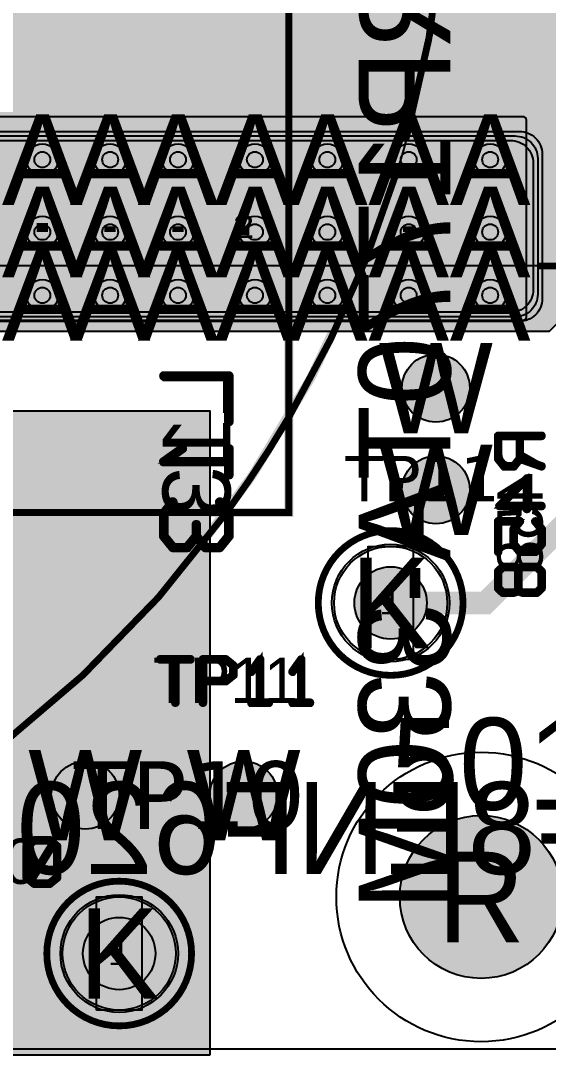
# Model space of a CAD drawing. Extents: x -23 to 289, y -67 to 135.
# Drawn here: x 65.82 to 77.48, y 0.5 to 23.37 of the extents above; entities that cross this region are included whole.
import ezdxf
from ezdxf.enums import TextEntityAlignment as Align

# ---------------------------------------------------------------- set-up
doc = ezdxf.new("R2010")
doc.units = 0
doc.header["$MEASUREMENT"] = 0
for name, color, linetype in [('ASSEMBLY_OUTLINES_BTM', 191, 'CONTINUOUS'), ('ASSEMBLY_OUTLINES_TOP', 102, 'CONTINUOUS'), ('ASSEMBLY_PART_NUMBERS_BTM', 191, 'CONTINUOUS'), ('ASSEMBLY_PART_NUMBERS_TOP', 102, 'CONTINUOUS'), ('ASSEMBLY_REF_DES_TOP', 102, 'CONTINUOUS'), ('DRILL_DRAWING', 21, 'CONTINUOUS'), ('GENERATED_SILKSCREEN_BTM', 255, 'CONTINUOUS'), ('GENERATED_SILKSCREEN_TOP', 140, 'CONTINUOUS'), ('MOUNTING_HOLE_PADS_LAYER14', 150, 'CONTINUOUS'), ('MOUNTING_HOLE_PADS_LAYER15', 230, 'CONTINUOUS'), ('MOUNTING_HOLES_LAYER_BOT17', 42, 'CONTINUOUS'), ('MOUNTING_HOLES_LAYER_TOP', 42, 'CONTINUOUS'), ('PART_HOLES_LAYER_BOTTOM', 30, 'CONTINUOUS'), ('PART_HOLES_LAYER_TOP', 30, 'CONTINUOUS'), ('PART_PADS_LAYER_BOTTOM', 230, 'CONTINUOUS'), ('PART_PADS_LAYER_TOP', 150, 'CONTINUOUS'), ('PART_PADS_SMD_BTM', 230, 'CONTINUOUS'), ('PIN_NUMBERS_BTM', 8, 'CONTINUOUS'), ('PIN_NUMBERS_TOP', 8, 'CONTINUOUS'), ('PLACEMENT_OUTLINES_BTM', 222, 'CONTINUOUS'), ('PLACEMENT_OUTLINES_TOP', 130, 'CONTINUOUS'), ('PLANE_DATA_LAYER_BOTTOM', 230, 'CONTINUOUS'), ('PLANE_DATA_LAYER_TOP', 150, 'CONTINUOUS'), ('PLANE_SHAPES_LAYER_BOTTOM', 230, 'CONTINUOUS'), ('PLANE_SHAPES_LAYER_TOP', 150, 'CONTINUOUS'), ('ROUTE_BORDER', 151, 'CONTINUOUS'), ('SILKSCREEN_OUTLINES_BTM', 211, 'CONTINUOUS'), ('SILKSCREEN_OUTLINES_TOP', 150, 'CONTINUOUS'), ('SILKSCREEN_REF_DES_BTM', 211, 'CONTINUOUS'), ('SILKSCREEN_REF_DES_TOP', 150, 'CONTINUOUS'), ('SOLDERMASK_PADS_BTM', 12, 'CONTINUOUS'), ('SOLDERMASK_PADS_TOP', 180, 'CONTINUOUS'), ('SOLDERPASTE_PADS_BTM', 12, 'CONTINUOUS'), ('TRACES_LAYER_BOTTOM', 230, 'CONTINUOUS'), ('TRACES_LAYER_TOP', 150, 'CONTINUOUS'), ('VIA_HOLES_LAYER_BOTTOM', 30, 'CONTINUOUS'), ('VIA_HOLES_LAYER_TOP', 30, 'CONTINUOUS'), ('VIA_PADS_LAYER_BOTTOM', 230, 'CONTINUOUS'), ('VIA_PADS_LAYER_TOP', 150, 'CONTINUOUS')]:
    doc.layers.add(name, color=color, linetype=linetype)
doc.styles.add('COURIER_NEW', font='COUR.TTF')
doc.styles.add('VERDANA', font='verdana.TTF')
doc.styles.add('VERIBEST_GERBER_0', font='txt')

msp = doc.modelspace()

# ---------------------------------------------------------------- hatches: boundary and pattern name
at = {"layer": 'MOUNTING_HOLES_LAYER_BOT17'}
h = msp.add_hatch(color=256, dxfattribs=at)
edge = h.paths.add_edge_path()
edge.add_arc((75, 15.25), 0.75, 0, 360)
h = msp.add_hatch(color=256, dxfattribs=at)
edge = h.paths.add_edge_path()
edge.add_arc((75, 13), 0.75, 0, 360)
h = msp.add_hatch(color=256, dxfattribs=at)
edge = h.paths.add_edge_path()
edge.add_arc((67.25, 6.25), 0.75, 0, 360)
h = msp.add_hatch(color=256, dxfattribs=at)
edge = h.paths.add_edge_path()
edge.add_arc((70.75, 6.25), 0.75, 0, 360)
h = msp.add_hatch(color=256, dxfattribs=at)
edge = h.paths.add_edge_path()
edge.add_arc((76, 4), 1.8, 0, 360)
at = {"layer": 'MOUNTING_HOLES_LAYER_TOP'}
h = msp.add_hatch(color=256, dxfattribs=at)
edge = h.paths.add_edge_path()
edge.add_arc((75, 15.25), 0.75, 0, 360)
h = msp.add_hatch(color=256, dxfattribs=at)
edge = h.paths.add_edge_path()
edge.add_arc((75, 13), 0.75, 0, 360)
h = msp.add_hatch(color=256, dxfattribs=at)
edge = h.paths.add_edge_path()
edge.add_arc((67.25, 6.25), 0.75, 0, 360)
h = msp.add_hatch(color=256, dxfattribs=at)
edge = h.paths.add_edge_path()
edge.add_arc((70.75, 6.25), 0.75, 0, 360)
h = msp.add_hatch(color=256, dxfattribs=at)
edge = h.paths.add_edge_path()
edge.add_arc((76, 4), 1.8, 0, 360)
at = {"layer": 'PART_HOLES_LAYER_BOTTOM'}
h = msp.add_hatch(color=256, dxfattribs=at)
edge = h.paths.add_edge_path()
edge.add_arc((74, 10.5), 0.8, 0, 360)
h = msp.add_hatch(color=256, dxfattribs=at)
edge = h.paths.add_edge_path()
edge.add_arc((68, 2.75), 0.8, 0, 360)
at = {"layer": 'PART_HOLES_LAYER_TOP'}
h = msp.add_hatch(color=256, dxfattribs=at)
edge = h.paths.add_edge_path()
edge.add_arc((74, 10.5), 0.8, 0, 360)
h = msp.add_hatch(color=256, dxfattribs=at)
edge = h.paths.add_edge_path()
edge.add_arc((68, 2.75), 0.8, 0, 360)
at = {"layer": 'PLANE_DATA_LAYER_BOTTOM'}
h = msp.add_hatch(color=256, dxfattribs=at)
h.paths.add_polyline_path([(78.25, 28.6738), (78.249998, 17.28156), (78.249998, 17.281559, -0.1989099556853584), (78.22768, 17.227678), (77.522322, 16.52232, -0.1989133663344772), (77.46844, 16.500002), (77.099153, 16.500002, -0.8025930315415128), (77.066951, 16.645263, 0.2914785224946692), (77.5, 17.325), (77.5, 20.325, 0.414213562373095), (76.75, 21.075), (64.75, 21.075, 0.414213562373095), (64, 20.325), (64, 17.325, 0.2914798114800823), (64.433053, 16.645261, -0.8025930315415128), (64.400851, 16.5), (63.8262, 16.5, -0.414213562373095), (63.75, 16.5762), (63.75, 26.749992, 0.414213562373095), (63.749992, 26.75), (55.3262, 26.75, -0.414213562373095), (55.25, 26.8262), (55.25, 31.749992, 0.414213562373095), (55.249992, 31.75), (51.3262, 31.75, -0.414213562373095), (51.25, 31.8262), (51.25, 33.423765, -0.5495884529092114), (51.358609, 33.492729, 0.1102706804063818), (51.55, 33.45), (52.75, 33.45, 0.2003100561261503), (53.069904, 33.583518, -0.6768082719908303), (53.200262, 33.528526, 0.004596716296886), (53.2, 33.500028), (53.2, 33.5, 9.129769261470898), (53.345259, 34.155136, -0.8025640284482682), (53.2, 34.187343), (53.2, 37.1, 0.414213562373095), (52.75, 37.55), (51.55, 37.55, 0.1102706804063819), (51.358609, 37.507271, -0.5495884529092114), (51.25, 37.576235), (51.25, 39.004177, -0.3173928165043127), (51.300684, 39.075978, 0.3173929101342626), (51.6, 39.5), (51.6, 40.9, 0.3173929101342626), (51.300684, 41.324022, -0.3173928165043127), (51.25, 41.395823), (51.25, 41.4238, -0.414213562373095), (51.3262, 41.5), (53.999992, 41.5, 0.414213562373095), (54, 41.500008), (54, 56.933411, -0.4469576136571778), (54.084602, 57.009146, 0.2623533341572415), (55.43957, 57.586258, -0.4928320379335345), (55.56043, 57.586258, 0.7163993986891788), (58.25, 58.499999), (58.25, 58.500001, 0.7163993986891788), (55.56043, 59.413742, -0.4928320379335345), (55.43957, 59.413742, 0.4928325361211646), (53.06043, 59.413742, -0.4928320379335345), (52.93957, 59.413742, 0.5604170451620438), (50.395032, 59.143477, -0.7996942034349743), (50.25, 59.176166), (50.25, 60.4238, -0.414213562373095), (50.3262, 60.5), (57.21844, 60.499998, -0.1989133663344687), (57.272322, 60.47768), (58.72768, 59.022322, -0.198909955685367), (58.749998, 58.968441), (58.749998, 58.96844), (58.75, 54.750008, 0.414213562373095), (58.750008, 54.75), (62.4238, 54.75, -0.414213562373095), (62.5, 54.6738), (62.5, 54.449092, -0.3664378628703999), (62.436378, 54.373937, 0.8465480119146934), (62.436378, 50.626063, -0.3664378628703999), (62.5, 50.550908), (62.5, 44.449092, -0.3664378628703999), (62.436378, 44.373937, 0.8465480119146934), (62.436378, 40.626063, -0.3664378628703999), (62.5, 40.550908), (62.5, 40.0762, -0.414213562373095), (62.4238, 40), (61.000008, 40, 0.414213562373095), (61, 39.999992), (61, 28.750008, 0.414213562373095), (61.000008, 28.75), (78.1738, 28.75, -0.414213562373095)], flags=0)
h.paths.add_polyline_path([(56.35, 42.5, -0.9999999999999999), (60.15, 42.5, -0.9999999999999999)], flags=0)
h.paths.add_polyline_path([(59.987, 37.057838, 2.7018286674560716), (57.513, 37.057838, -0.4597262686416266), (57.513, 36.942162, 2.70182866745607), (59.987, 36.942162, -0.4597262686416268)], flags=0)
for points in [[(76.75, 20.325), (77.334212, 20.909212)], [(76.75, 17.325), (77.334212, 16.740788)]]:
    msp.add_hatch(color=256, dxfattribs=at).paths.add_polyline_path(points, is_closed=False, flags=0)
at = {"layer": 'PLANE_DATA_LAYER_TOP'}
h = msp.add_hatch(color=256, dxfattribs=at)
h.paths.add_polyline_path([(70, 7.287401, -0.2284127343392126), (69.971271, 7.227795, 0.2284138651476177), (69.5, 6.250001), (69.5, 6.249999, 0.2284138651476178), (69.971271, 5.272205, -0.2284127343392126), (70, 5.212599), (70, 0.7112, -0.414213562373095), (69.9238, 0.635), (63.589977, 0.635, -0.8014810940491773), (63.557588, 0.780174, 4.482268136729678), (61.942412, 0.780174, -0.8014810940491773), (61.910023, 0.635), (52.3262, 0.635, -0.414213562373095), (52.25, 0.7112), (52.25, 4.999992, 0.414213562373095), (52.249992, 5), (30.5762, 5, -0.414213562373095), (30.5, 5.0762), (30.5, 10.999992, 0.414213562373095), (30.499992, 11), (17.750008, 11, 0.414213562373095), (17.75, 10.999992), (17.75, 7.924921, -0.5503665247059855), (17.641226, 7.856034, 0.3530343973598779), (15.81043, 7.413742, -0.4928320379335696), (15.68957, 7.413742, 0.4928325361211643), (13.31043, 7.413742, -0.4928320379335696), (13.18957, 7.413742, 0.2941350543383665), (11.66026, 7.961019, -0.4828313072042882), (11.566801, 8.035239), (11.566801, 8.03524, -0.1989099556853627), (11.589119, 8.089121), (12.477678, 8.97768, -0.1989133663344766), (12.53156, 8.999998), (12.999992, 9, 0.414213562373095), (13, 9.000008), (13, 27.249992, 0.414213562373095), (12.999992, 27.25), (10.855206, 27.25, -0.6711996299622623), (10.801776, 27.380529, 0.2010810572068504), (11.25, 28.45, 0.1680457102975164), (10.929485, 29.376722, -0.1680441423658298), (10.913203, 29.423799), (10.913203, 29.4238, -0.414213562373095), (10.989403, 29.5), (14.4238, 29.5, -0.414213562373095), (14.5, 29.4238), (14.5, 12.750008, 0.414213562373095), (14.500008, 12.75), (32.4238, 12.75, -0.414213562373095), (32.5, 12.6738), (32.5, 8.500008, 0.414213562373095), (32.500008, 8.5), (52.249992, 8.5, 0.414213562373095), (52.25, 8.500008), (52.25, 23.1738, -0.414213562373095), (52.3262, 23.25), (61.1738, 23.25, -0.414213562373095), (61.25, 23.1738), (61.25, 14.750008, 0.414213562373095), (61.250008, 14.75), (69.9238, 14.75, -0.414213562373095), (70, 14.6738)], flags=0)
h.paths.add_polyline_path([(53.2, 21.5, -0.9999999999999999), (56.3, 21.5, -0.9999999999999999)], flags=0)
h.paths.add_polyline_path([(56.35, 12.5, -0.9999999999999999), (60.15, 12.5, -0.9999999999999999)], flags=0)
h.paths.add_polyline_path([(59.987, 18.057838, 2.7018286674560645), (57.513, 18.057838, -0.4597262686416451), (57.513, 17.942162, 2.7018286674560645), (59.987, 17.942162, -0.4597262686416451)], flags=0)
h.paths.add_polyline_path([(60.85, 12.5, -0.9999999999999999), (64.65, 12.5, -0.9999999999999999)], flags=0)
h.paths.add_polyline_path([(66, 6.25, -0.9999999999999999), (68.5, 6.25, -0.9999999999999999)], flags=0)
h.paths.add_polyline_path([(66.25, 2.75, -0.9999999999999999), (69.75, 2.75, -0.9999999999999999)], flags=0)
msp.add_hatch(color=256, dxfattribs=at).paths.add_polyline_path([(77, 21.1738, 0.414213562373095), (76.9238, 21.25), (63.8262, 21.25, 0.414213562373095), (63.75, 21.1738), (63.75, 16.8262, 0.414213562373095), (63.8262, 16.75), (76.9238, 16.75, 0.414213562373095), (77, 16.8262)], flags=0)
for points in [[(68, 2.75), (66.708682, 4.041318)], [(68, 2.75), (69.291318, 4.041318)], [(68, 2.75), (66.708682, 1.458682)], [(68, 2.75), (69.291318, 1.458682)]]:
    msp.add_hatch(color=256, dxfattribs=at).paths.add_polyline_path(points, is_closed=False, flags=0)
at = {"layer": 'PLANE_SHAPES_LAYER_BOTTOM'}
msp.add_hatch(color=256, dxfattribs=at).paths.add_polyline_path([(78.25, 17.25), (77.5, 16.5), (63.75, 16.5), (63.75, 26.75), (78.25, 26.75)], flags=0)
at = {"layer": 'PLANE_SHAPES_LAYER_TOP'}
msp.add_hatch(color=256, dxfattribs=at).paths.add_polyline_path([(70, 0.5), (52.25, 0.5), (52.25, 23.25), (61.25, 23.25), (61.25, 14.75), (70, 14.75)], flags=0)
at = {"layer": 'VIA_HOLES_LAYER_BOTTOM'}
h = msp.add_hatch(color=256, dxfattribs=at)
edge = h.paths.add_edge_path()
edge.add_arc((66.3, 20.3), 0.175, 0, 360)
h = msp.add_hatch(color=256, dxfattribs=at)
edge = h.paths.add_edge_path()
edge.add_arc((67.8, 20.3), 0.175, 0, 360)
h = msp.add_hatch(color=256, dxfattribs=at)
edge = h.paths.add_edge_path()
edge.add_arc((69.3, 20.3), 0.175, 0, 360)
h = msp.add_hatch(color=256, dxfattribs=at)
edge = h.paths.add_edge_path()
edge.add_arc((71, 20.3), 0.175, 0, 360)
h = msp.add_hatch(color=256, dxfattribs=at)
edge = h.paths.add_edge_path()
edge.add_arc((72.6, 20.3), 0.175, 0, 360)
h = msp.add_hatch(color=256, dxfattribs=at)
edge = h.paths.add_edge_path()
edge.add_arc((74.4, 20.3), 0.175, 0, 360)
h = msp.add_hatch(color=256, dxfattribs=at)
edge = h.paths.add_edge_path()
edge.add_arc((76.2, 20.3), 0.175, 0, 360)
h = msp.add_hatch(color=256, dxfattribs=at)
edge = h.paths.add_edge_path()
edge.add_arc((66.3, 18.7), 0.175, 0, 360)
h = msp.add_hatch(color=256, dxfattribs=at)
edge = h.paths.add_edge_path()
edge.add_arc((67.8, 18.7), 0.175, 0, 360)
h = msp.add_hatch(color=256, dxfattribs=at)
edge = h.paths.add_edge_path()
edge.add_arc((69.3, 18.7), 0.175, 0, 360)
h = msp.add_hatch(color=256, dxfattribs=at)
edge = h.paths.add_edge_path()
edge.add_arc((71, 18.7), 0.175, 0, 360)
h = msp.add_hatch(color=256, dxfattribs=at)
edge = h.paths.add_edge_path()
edge.add_arc((72.6, 18.7), 0.175, 0, 360)
h = msp.add_hatch(color=256, dxfattribs=at)
edge = h.paths.add_edge_path()
edge.add_arc((74.4, 18.7), 0.175, 0, 360)
h = msp.add_hatch(color=256, dxfattribs=at)
edge = h.paths.add_edge_path()
edge.add_arc((76.2, 18.7), 0.175, 0, 360)
h = msp.add_hatch(color=256, dxfattribs=at)
edge = h.paths.add_edge_path()
edge.add_arc((66.3, 17.3), 0.175, 0, 360)
h = msp.add_hatch(color=256, dxfattribs=at)
edge = h.paths.add_edge_path()
edge.add_arc((67.8, 17.3), 0.175, 0, 360)
h = msp.add_hatch(color=256, dxfattribs=at)
edge = h.paths.add_edge_path()
edge.add_arc((69.3, 17.3), 0.175, 0, 360)
h = msp.add_hatch(color=256, dxfattribs=at)
edge = h.paths.add_edge_path()
edge.add_arc((71, 17.3), 0.175, 0, 360)
h = msp.add_hatch(color=256, dxfattribs=at)
edge = h.paths.add_edge_path()
edge.add_arc((72.6, 17.3), 0.175, 0, 360)
h = msp.add_hatch(color=256, dxfattribs=at)
edge = h.paths.add_edge_path()
edge.add_arc((74.4, 17.3), 0.175, 0, 360)
h = msp.add_hatch(color=256, dxfattribs=at)
edge = h.paths.add_edge_path()
edge.add_arc((76.2, 17.3), 0.175, 0, 360)
at = {"layer": 'VIA_HOLES_LAYER_TOP'}
h = msp.add_hatch(color=256, dxfattribs=at)
edge = h.paths.add_edge_path()
edge.add_arc((66.3, 20.3), 0.175, 0, 360)
h = msp.add_hatch(color=256, dxfattribs=at)
edge = h.paths.add_edge_path()
edge.add_arc((67.8, 20.3), 0.175, 0, 360)
h = msp.add_hatch(color=256, dxfattribs=at)
edge = h.paths.add_edge_path()
edge.add_arc((69.3, 20.3), 0.175, 0, 360)
h = msp.add_hatch(color=256, dxfattribs=at)
edge = h.paths.add_edge_path()
edge.add_arc((71, 20.3), 0.175, 0, 360)
h = msp.add_hatch(color=256, dxfattribs=at)
edge = h.paths.add_edge_path()
edge.add_arc((72.6, 20.3), 0.175, 0, 360)
h = msp.add_hatch(color=256, dxfattribs=at)
edge = h.paths.add_edge_path()
edge.add_arc((74.4, 20.3), 0.175, 0, 360)
h = msp.add_hatch(color=256, dxfattribs=at)
edge = h.paths.add_edge_path()
edge.add_arc((76.2, 20.3), 0.175, 0, 360)
h = msp.add_hatch(color=256, dxfattribs=at)
edge = h.paths.add_edge_path()
edge.add_arc((66.3, 18.7), 0.175, 0, 360)
h = msp.add_hatch(color=256, dxfattribs=at)
edge = h.paths.add_edge_path()
edge.add_arc((67.8, 18.7), 0.175, 0, 360)
h = msp.add_hatch(color=256, dxfattribs=at)
edge = h.paths.add_edge_path()
edge.add_arc((69.3, 18.7), 0.175, 0, 360)
h = msp.add_hatch(color=256, dxfattribs=at)
edge = h.paths.add_edge_path()
edge.add_arc((71, 18.7), 0.175, 0, 360)
h = msp.add_hatch(color=256, dxfattribs=at)
edge = h.paths.add_edge_path()
edge.add_arc((72.6, 18.7), 0.175, 0, 360)
h = msp.add_hatch(color=256, dxfattribs=at)
edge = h.paths.add_edge_path()
edge.add_arc((74.4, 18.7), 0.175, 0, 360)
h = msp.add_hatch(color=256, dxfattribs=at)
edge = h.paths.add_edge_path()
edge.add_arc((76.2, 18.7), 0.175, 0, 360)
h = msp.add_hatch(color=256, dxfattribs=at)
edge = h.paths.add_edge_path()
edge.add_arc((66.3, 17.3), 0.175, 0, 360)
h = msp.add_hatch(color=256, dxfattribs=at)
edge = h.paths.add_edge_path()
edge.add_arc((67.8, 17.3), 0.175, 0, 360)
h = msp.add_hatch(color=256, dxfattribs=at)
edge = h.paths.add_edge_path()
edge.add_arc((69.3, 17.3), 0.175, 0, 360)
h = msp.add_hatch(color=256, dxfattribs=at)
edge = h.paths.add_edge_path()
edge.add_arc((71, 17.3), 0.175, 0, 360)
h = msp.add_hatch(color=256, dxfattribs=at)
edge = h.paths.add_edge_path()
edge.add_arc((72.6, 17.3), 0.175, 0, 360)
h = msp.add_hatch(color=256, dxfattribs=at)
edge = h.paths.add_edge_path()
edge.add_arc((74.4, 17.3), 0.175, 0, 360)
h = msp.add_hatch(color=256, dxfattribs=at)
edge = h.paths.add_edge_path()
edge.add_arc((76.2, 17.3), 0.175, 0, 360)

# ---------------------------------------------------------------- linework, layer by layer
at = {"layer": 'ASSEMBLY_OUTLINES_BTM', "const_width": 0.2}
msp.add_lwpolyline([(62.2, 17.95), (62.2, 35.05), (79.3, 35.05), (79.3, 17.95)], close=True, dxfattribs=at)
at = {"layer": 'ASSEMBLY_OUTLINES_TOP', "const_width": 0.2}
msp.add_lwpolyline([(24.25, 27.5, -1), (75.25, 27.5, -1)], format="xyb", close=True, dxfattribs=at)
msp.add_lwpolyline([(27.75, 12.5), (27.75, 42.5), (71.75, 42.5), (71.75, 12.5)], close=True, dxfattribs=at)
at = {"layer": 'ASSEMBLY_OUTLINES_TOP'}
for points in [[(73.5, 9.25), (73.5, 11.75), (74.5, 11.75), (74.5, 9.25)], [(67.5, 1.5), (67.5, 4), (68.5, 4), (68.5, 1.5)]]:
    msp.add_lwpolyline(points, close=True, dxfattribs=at)
for centre in [(74, 10.5), (68, 2.75)]:
    msp.add_circle(centre, 1.6, dxfattribs=at)
at = {"layer": 'GENERATED_SILKSCREEN_BTM', "const_width": 0.15}
msp.add_lwpolyline([(79.300005, 17.95, -0.4142135624), (79.3, 17.949995), (77.325, 17.949995), (77.325, 17.950005), (79.299995, 17.950005), (79.299995, 35.049995), (77.325, 35.049995), (77.325, 35.050005), (79.3, 35.050005, -0.4142135624), (79.300005, 35.05), (79.300005, 17.95)], format="xyb", dxfattribs=at)
for points in [[(70.424, 15.549), (70.436, 15.546), (70.4435, 15.537), (70.4525, 15.5295), (70.454, 15.519), (70.454, 14.5065), (70.4525, 14.496), (70.445, 14.487), (70.4345, 14.4825), (70.424, 14.481), (70.412, 14.4825), (70.4015, 14.487), (70.3955, 14.496), (70.3925, 14.5065), (70.3925, 15.486), (68.984, 15.486), (68.9735, 15.489), (68.9645, 15.4965), (68.96, 15.507), (68.9585, 15.519), (68.96, 15.5295), (68.9645, 15.5385), (68.9735, 15.546), (68.984, 15.549), (70.424, 15.549)], [(76.736, 13.5065), (76.734, 13.5035), (76.729, 13.5025), (76.724, 13.4995), (76.719, 13.4995), (76.513, 13.4995), (76.508, 13.4995), (76.505, 13.5025), (76.502, 13.5025), (76.501, 13.5035), (76.5, 13.5045), (76.497, 13.5065), (76.36, 13.6765), (76.358, 13.6815), (76.357, 13.6845), (76.356, 13.6895), (76.356, 14.1935), (76.358, 14.2025), (76.363, 14.2075), (76.369, 14.2135), (76.376, 14.2155), (77.336, 14.2155), (77.344, 14.2135), (77.349, 14.2085), (77.352, 14.2025), (77.353, 14.1955), (77.352, 14.1875), (77.349, 14.1805), (77.344, 14.1755), (77.336, 14.1735), (76.876, 14.1735), (76.876, 13.7035), (77.342, 13.5395), (77.349, 13.5355), (77.353, 13.5285), (77.354, 13.5205), (77.352, 13.5145), (77.349, 13.5085), (77.343, 13.5035), (77.337, 13.5005), (77.329, 13.5025), (76.863, 13.6665), (76.736, 13.5065)], [(76.397, 14.1735), (76.397, 13.6945), (76.523, 13.5395), (76.709, 13.5395), (76.836, 13.6945), (76.836, 14.1735), (76.397, 14.1735)], [(70.3925, 13.914), (70.3955, 13.926), (70.4015, 13.932), (70.412, 13.9365), (70.424, 13.938), (70.4345, 13.9365), (70.445, 13.932), (70.4525, 13.926), (70.454, 13.914), (70.454, 13.329), (70.4525, 13.3185), (70.445, 13.3095), (70.4345, 13.305), (70.424, 13.3035), (70.412, 13.305), (70.4015, 13.3095), (70.3955, 13.3185), (70.3925, 13.329), (70.3925, 13.593), (68.984, 13.593), (68.9735, 13.5945), (68.966, 13.599), (68.9615, 13.6065), (68.96, 13.617), (68.9585, 13.6245), (68.9585, 13.632), (68.9615, 13.638), (68.9675, 13.644), (69.3785, 13.9365), (69.389, 13.941), (69.3995, 13.941), (69.4085, 13.9365), (69.416, 13.929), (69.422, 13.92), (69.425, 13.9095), (69.425, 13.9035), (69.422, 13.899), (69.419, 13.8945), (69.4145, 13.8915), (69.0785, 13.6515), (70.3925, 13.6515), (70.3925, 13.914)], [(76.992, 13.2005), (76.455, 12.6625), (76.992, 12.6625), (76.992, 13.2005)], [(77.336, 12.6625), (77.344, 12.6615), (77.349, 12.6565), (77.352, 12.6495), (77.353, 12.6425), (77.352, 12.6355), (77.349, 12.6295), (77.344, 12.6245), (77.336, 12.6225), (77.033, 12.6225), (77.033, 12.5755), (77.031, 12.5685), (77.027, 12.5625), (77.02, 12.5595), (77.013, 12.5585), (77.005, 12.5595), (76.998, 12.5625), (76.993, 12.5685), (76.992, 12.5755), (76.992, 12.6225), (76.404, 12.6225), (76.399, 12.6235), (76.395, 12.6255), (76.391, 12.6305), (76.388, 12.6355), (76.386, 12.6415), (76.385, 12.6475), (76.386, 12.6525), (76.39, 12.6575), (76.997, 13.2645), (77.003, 13.2685), (77.009, 13.2705), (77.015, 13.2695), (77.022, 13.2655), (77.027, 13.2635), (77.03, 13.2595), (77.032, 13.2555), (77.033, 13.2505), (77.033, 12.6625), (77.336, 12.6625)], [(70.448, 12.4995), (70.2425, 12.753), (70.235, 12.7605), (70.2305, 12.762), (70.226, 12.762), (70.2155, 12.7605), (70.205, 12.7545), (70.1975, 12.747), (70.1915, 12.738), (70.19, 12.7275), (70.193, 12.717), (70.3925, 12.4725), (70.3925, 11.988), (70.2035, 11.754), (69.9245, 11.754), (69.734, 11.985), (69.734, 12.234), (69.731, 12.246), (69.725, 12.2535), (69.7145, 12.258), (69.704, 12.2595), (69.6935, 12.258), (69.683, 12.2535), (69.677, 12.246), (69.674, 12.234), (69.674, 11.985), (69.4835, 11.754), (69.2045, 11.754), (69.0155, 11.988), (69.0155, 12.4725), (69.215, 12.717), (69.218, 12.7275), (69.2165, 12.738), (69.212, 12.747), (69.203, 12.7545), (69.194, 12.7605), (69.1835, 12.762), (69.1775, 12.762), (69.173, 12.7605), (69.1655, 12.753), (68.96, 12.4995), (68.9585, 12.495), (68.957, 12.4905), (68.9555, 12.489), (68.954, 12.483), (68.954, 11.9775), (68.9555, 11.97), (68.957, 11.967), (68.9585, 11.9625), (68.96, 11.958), (69.1655, 11.7045), (69.173, 11.7), (69.179, 11.6985), (69.1835, 11.6955), (69.1895, 11.694), (69.4985, 11.694), (69.503, 11.6955), (69.5135, 11.6985), (69.521, 11.7), (69.524, 11.7045), (69.704, 11.925), (69.884, 11.7045), (69.887, 11.703), (69.89, 11.7), (69.8915, 11.6985), (69.8945, 11.6985), (69.905, 11.6955), (69.9095, 11.694), (70.2185, 11.694), (70.226, 11.6955), (70.232, 11.6985), (70.238, 11.7), (70.2425, 11.7045), (70.448, 11.958), (70.451, 11.964), (70.4525, 11.9655), (70.4525, 11.97), (70.454, 11.9715), (70.454, 11.973), (70.454, 11.9775), (70.454, 12.483), (70.4525, 12.489), (70.451, 12.495), (70.448, 12.4995)], [(76.7, 12.1365), (76.701, 12.1405), (76.702, 12.1435), (76.704, 12.1475), (76.814, 12.2835), (76.397, 12.2835), (76.397, 11.6305), (76.395, 11.6235), (76.391, 11.6175), (76.384, 11.6145), (76.377, 11.6135), (76.369, 11.6145), (76.362, 11.6175), (76.358, 11.6235), (76.356, 11.6305), (76.356, 12.3055), (76.358, 12.3125), (76.363, 12.3175), (76.369, 12.3235), (76.376, 12.3255), (76.857, 12.3255), (76.864, 12.3245), (76.869, 12.3215), (76.872, 12.3175), (76.874, 12.3105), (76.876, 12.3055), (76.877, 12.3015), (76.876, 12.2965), (76.873, 12.2925), (76.74, 12.1295), (76.74, 11.8065), (76.867, 11.6505), (77.189, 11.6505), (77.314, 11.8065), (77.314, 12.1295), (77.182, 12.2925), (77.179, 12.2995), (77.179, 12.3055), (77.183, 12.3115), (77.188, 12.3175), (77.195, 12.3215), (77.202, 12.3225), (77.206, 12.3225), (77.209, 12.3215), (77.214, 12.3165), (77.352, 12.1475), (77.354, 12.1445), (77.354, 12.1405), (77.356, 12.1365), (77.356, 11.7995), (77.356, 11.7965), (77.355, 11.7955), (77.355, 11.7945), (77.354, 11.7925), (77.354, 11.7905), (77.352, 11.7865), (77.214, 11.6175), (77.211, 11.6145), (77.209, 11.6135), (77.203, 11.6115), (77.199, 11.6105), (76.857, 11.6105), (76.853, 11.6115), (76.847, 11.6135), (76.845, 11.6135), (76.844, 11.6145), (76.842, 11.6165), (76.84, 11.6175), (76.704, 11.7865), (76.702, 11.7915), (76.701, 11.7945), (76.7, 11.7995), (76.7, 12.1365)], [(76.725, 10.7085), (76.821, 10.7405), (76.917, 10.7085), (76.92, 10.7085), (76.924, 10.7075), (77.233, 10.7075), (77.236, 10.7075), (77.239, 10.7085), (77.243, 10.7095), (77.247, 10.7135), (77.35, 10.8135), (77.354, 10.8175), (77.355, 10.8235), (77.356, 10.8275), (77.356, 11.1945), (77.356, 11.1975), (77.355, 11.2005), (77.354, 11.2045), (77.35, 11.2085), (77.247, 11.3085), (77.243, 11.3125), (77.239, 11.3145), (77.233, 11.3145), (76.924, 11.3145), (76.92, 11.3145), (76.918, 11.3145), (76.917, 11.3135), (76.821, 11.2815), (76.725, 11.3135), (76.724, 11.3145), (76.718, 11.3145), (76.478, 11.3145), (76.474, 11.3145), (76.469, 11.3125), (76.464, 11.3085), (76.361, 11.2085), (76.358, 11.2045), (76.357, 11.2005), (76.356, 11.1975), (76.356, 11.1945), (76.356, 10.8275), (76.357, 10.8235), (76.358, 10.8175), (76.361, 10.8135), (76.464, 10.7135), (76.47, 10.7095), (76.474, 10.7085), (76.478, 10.7075), (76.718, 10.7075), (76.722, 10.7075), (76.724, 10.7085), (76.725, 10.7085)], [(76.489, 11.2745), (76.716, 11.2745), (76.802, 11.2475), (76.802, 10.7765), (76.716, 10.7475), (76.489, 10.7475), (76.397, 10.8355), (76.397, 11.1845), (76.489, 11.2745)], [(76.928, 11.2745), (77.224, 11.2745), (77.315, 11.1845), (77.315, 10.8355), (77.224, 10.7475), (76.928, 10.7475), (76.842, 10.7765), (76.842, 11.2475), (76.928, 11.2745)]]:
    msp.add_lwpolyline(points, dxfattribs=at)
at = {"layer": 'GENERATED_SILKSCREEN_TOP', "const_width": 0.15}
for points in [[(29.128419, 12.499995, 0.5091748375), (70.371581, 12.499995), (64.225, 12.499995), (64.225, 12.5), (64.225, 12.500005), (70.371588, 12.500005, 0.0246930639), (71.749995, 14.606204), (71.749995, 40.393796, 0.0246930639), (70.371588, 42.499995), (64.225, 42.499995), (64.225, 42.5), (64.225, 42.500005), (70.371581, 42.500005, 0.5091748375), (29.128419, 42.500005)], [(74.21722, 34.683688, 5.7934e-06), (74.217211, 34.683684, 0.0612119691), (71.750005, 40.393779), (71.750005, 14.606221, 0.057787519), (74.116882, 19.983031, 6.253e-06), (74.11689, 19.983024, -0.0577876368), (71.750005, 14.606202), (71.750005, 12.5, -0.4142135624), (71.75, 12.499995), (70.371593, 12.499995, -0.5091750118), (29.128407, 12.499995)], [(75.250005, 27.5, -0.0673862943), (74.332015, 20.719527, 6.5767e-06), (74.332004, 20.719525, 0.1176761324), (74.744671, 32.551351, 8.0009e-06), (74.744679, 32.551362, -0.0498942321), (75.250005, 27.5)], [(70.3716, 12.500005), (71.749995, 12.500005), (71.749995, 14.606185, -0.024692833), (70.3716, 12.500005)]]:
    msp.add_lwpolyline(points, format="xyb", dxfattribs=at)
for points in [[(72.4, 10.5, -1), (75.6, 10.5, -1)], [(66.4, 2.75, -1), (69.6, 2.75, -1)]]:
    msp.add_lwpolyline(points, format="xyb", close=True, dxfattribs=at)
for points in [[(70.919, 8.314), (70.911, 8.312), (70.907, 8.308), (70.904, 8.301), (70.903, 8.293), (70.904, 8.286), (70.907, 8.279), (70.911, 8.274), (70.919, 8.273), (71.309, 8.273), (71.316, 8.274), (71.322, 8.279), (71.325, 8.286), (71.326, 8.293), (71.325, 8.301), (71.322, 8.308), (71.316, 8.312), (71.309, 8.314), (71.133, 8.314), (71.133, 9.253), (71.132, 9.26), (71.129, 9.265), (71.124, 9.268), (71.117, 9.269), (71.112, 9.27), (71.107, 9.27), (71.103, 9.268), (71.099, 9.264), (70.904, 8.99), (70.901, 8.983), (70.901, 8.976), (70.904, 8.97), (70.909, 8.965), (70.915, 8.961), (70.922, 8.959), (70.926, 8.959), (70.929, 8.96), (70.934, 8.966), (71.094, 9.19), (71.094, 8.314), (70.919, 8.314)], [(71.829, 8.314), (71.821, 8.312), (71.817, 8.308), (71.814, 8.301), (71.813, 8.293), (71.814, 8.286), (71.817, 8.279), (71.821, 8.274), (71.829, 8.273), (72.219, 8.273), (72.226, 8.274), (72.232, 8.279), (72.235, 8.286), (72.236, 8.293), (72.235, 8.301), (72.232, 8.308), (72.226, 8.312), (72.219, 8.314), (72.043, 8.314), (72.043, 9.253), (72.042, 9.26), (72.039, 9.265), (72.034, 9.268), (72.027, 9.269), (72.022, 9.27), (72.017, 9.27), (72.013, 9.268), (72.009, 9.264), (71.814, 8.99), (71.811, 8.983), (71.811, 8.976), (71.814, 8.97), (71.819, 8.965), (71.825, 8.961), (71.832, 8.959), (71.836, 8.959), (71.839, 8.96), (71.844, 8.966), (72.004, 9.19), (72.004, 8.314), (71.829, 8.314)], [(69.222, 8.293), (69.223, 8.286), (69.228, 8.28), (69.235, 8.277), (69.242, 8.276), (69.249, 8.277), (69.255, 8.28), (69.26, 8.286), (69.262, 8.293), (69.262, 9.232), (69.579, 9.232), (69.586, 9.234), (69.592, 9.238), (69.595, 9.245), (69.596, 9.252), (69.595, 9.26), (69.592, 9.267), (69.586, 9.272), (69.579, 9.273), (68.904, 9.273), (68.897, 9.272), (68.892, 9.267), (68.888, 9.26), (68.887, 9.252), (68.888, 9.245), (68.892, 9.238), (68.897, 9.234), (68.904, 9.232), (69.222, 9.232), (69.222, 8.293)], [(70.538, 8.893), (70.541, 8.895), (70.542, 8.9), (70.545, 8.905), (70.545, 8.91), (70.545, 9.116), (70.545, 9.121), (70.542, 9.124), (70.542, 9.127), (70.541, 9.128), (70.54, 9.129), (70.538, 9.131), (70.368, 9.269), (70.363, 9.271), (70.359, 9.272), (70.355, 9.273), (69.851, 9.273), (69.842, 9.271), (69.836, 9.266), (69.831, 9.26), (69.829, 9.253), (69.829, 8.293), (69.831, 8.285), (69.836, 8.28), (69.842, 8.277), (69.849, 8.276), (69.857, 8.277), (69.864, 8.28), (69.869, 8.285), (69.871, 8.293), (69.871, 8.753), (70.355, 8.753), (70.362, 8.754), (70.365, 8.755), (70.366, 8.755), (70.368, 8.756), (70.538, 8.893)], [(69.871, 9.232), (70.349, 9.232), (70.505, 9.106), (70.505, 8.92), (70.349, 8.793), (69.871, 8.793), (69.871, 9.232)], [(65.9435, 5.132), (66.1115, 5.269), (66.1155, 5.27), (66.1185, 5.271), (66.1195, 5.272), (66.1235, 5.273), (66.4605, 5.273), (66.4645, 5.272), (66.4655, 5.272), (66.4665, 5.271), (66.4695, 5.27), (66.4735, 5.269), (66.6415, 5.132), (66.6445, 5.127), (66.6455, 5.123), (66.6475, 5.12), (66.6485, 5.116), (66.6485, 4.43), (66.6475, 4.427), (66.6455, 4.42), (66.6445, 4.418), (66.6415, 4.414), (66.4735, 4.277), (66.4695, 4.276), (66.4675, 4.275), (66.4655, 4.274), (66.4635, 4.273), (66.4605, 4.273), (66.1235, 4.273), (66.1195, 4.274), (66.1155, 4.275), (66.1115, 4.277), (65.9435, 4.414), (65.9415, 4.416), (65.9395, 4.417), (65.9375, 4.42), (65.9355, 4.427), (65.9345, 4.43), (65.9345, 5.116), (65.9355, 5.12), (65.9375, 5.123), (65.9395, 5.127), (65.9435, 5.132)], [(65.9755, 5.106), (65.9755, 4.44), (66.0345, 4.39), (66.5185, 5.179), (66.4525, 5.232), (66.1295, 5.232), (65.9755, 5.106)], [(66.0665, 4.364), (66.1295, 4.314), (66.4525, 4.314), (66.6085, 4.44), (66.6085, 5.106), (66.5495, 5.153), (66.0665, 4.364)]]:
    msp.add_lwpolyline(points, dxfattribs=at)
at = {"layer": 'MOUNTING_HOLE_PADS_LAYER14'}
msp.add_circle((76, 4), 3.2, dxfattribs=at)
at = {"layer": 'MOUNTING_HOLE_PADS_LAYER15'}
msp.add_circle((76, 4), 3.2, dxfattribs=at)
at = {"layer": 'MOUNTING_HOLES_LAYER_BOT17'}
for centre, radius in [((75, 15.25), 0.75), ((75, 13), 0.75), ((67.25, 6.25), 0.75), ((70.75, 6.25), 0.75), ((76, 4), 1.8)]:
    msp.add_circle(centre, radius, dxfattribs=at)
at = {"layer": 'MOUNTING_HOLES_LAYER_TOP'}
for centre, radius in [((75, 15.25), 0.75), ((75, 13), 0.75), ((67.25, 6.25), 0.75), ((70.75, 6.25), 0.75), ((76, 4), 1.8)]:
    msp.add_circle(centre, radius, dxfattribs=at)
at = {"layer": 'PART_HOLES_LAYER_BOTTOM'}
for centre in [(74, 10.5), (68, 2.75)]:
    msp.add_circle(centre, 0.8, dxfattribs=at)
at = {"layer": 'PART_HOLES_LAYER_TOP'}
for centre in [(74, 10.5), (68, 2.75)]:
    msp.add_circle(centre, 0.8, dxfattribs=at)
at = {"layer": 'PART_PADS_LAYER_BOTTOM'}
for centre in [(74, 10.5), (68, 2.75)]:
    msp.add_circle(centre, 1.25, dxfattribs=at)
at = {"layer": 'PART_PADS_LAYER_TOP'}
for centre in [(74, 10.5), (68, 2.75)]:
    msp.add_circle(centre, 1.25, dxfattribs=at)
at = {"layer": 'PART_PADS_SMD_BTM'}
msp.add_lwpolyline([(77.25, 17.325, -0.4142135624), (76.75, 16.825), (64.75, 16.825, -0.4142135624), (64.25, 17.325), (64.25, 20.325, -0.4142135624), (64.75, 20.825), (76.75, 20.825, -0.4142135624), (77.25, 20.325)], format="xyb", close=True, dxfattribs=at)
at = {"layer": 'PLACEMENT_OUTLINES_BTM'}
msp.add_lwpolyline([(62.2, 17.95), (62.2, 35.05), (79.3, 35.05), (79.3, 17.95)], close=True, dxfattribs=at)
at = {"layer": 'PLACEMENT_OUTLINES_TOP'}
for centre, radius in [((49.75, 27.5), 25.5), ((74, 10.5), 1.6), ((68, 2.75), 1.6)]:
    msp.add_circle(centre, radius, dxfattribs=at)
at = {"layer": 'PLANE_DATA_LAYER_BOTTOM', "const_width": 0.25}
for points in [[(76.75, 20.325), (77.334212, 20.909212)], [(76.75, 17.325), (77.334212, 16.740788)]]:
    msp.add_lwpolyline(points, dxfattribs=at)
at = {"layer": 'PLANE_DATA_LAYER_TOP'}
msp.add_lwpolyline([(77, 21.1738, 0.4142135624), (76.9238, 21.25), (63.8262, 21.25, 0.4142135624), (63.75, 21.1738), (63.75, 16.8262, 0.4142135624), (63.8262, 16.75), (76.9238, 16.75, 0.4142135624), (77, 16.8262)], format="xyb", close=True, dxfattribs=at)
at = {"layer": 'PLANE_DATA_LAYER_TOP', "const_width": 0.75}
for points in [[(68, 2.75), (66.708682, 4.041318)], [(68, 2.75), (69.291318, 4.041318)], [(68, 2.75), (66.708682, 1.458682)], [(68, 2.75), (69.291318, 1.458682)]]:
    msp.add_lwpolyline(points, dxfattribs=at)
at = {"layer": 'PLANE_SHAPES_LAYER_BOTTOM'}
msp.add_lwpolyline([(78.25, 17.25), (77.5, 16.5), (63.75, 16.5), (63.75, 26.75), (78.25, 26.75)], close=True, dxfattribs=at)
at = {"layer": 'PLANE_SHAPES_LAYER_TOP'}
msp.add_lwpolyline([(70, 0.5), (52.25, 0.5), (52.25, 23.25), (61.25, 23.25), (61.25, 14.75), (70, 14.75)], close=True, dxfattribs=at)
msp.add_solid([(63.75, 16.75), (77, 16.75), (63.75, 21.25), (77, 21.25)], dxfattribs=at)
at = {"layer": 'ROUTE_BORDER'}
msp.add_lwpolyline([(0.635, 2.135), (0.635, 133, -0.4142135624), (2.135, 134.5), (278, 134.5, -0.4142135624), (279.5, 133), (279.5, 2.135, -0.4142135624), (278, 0.635), (2.135, 0.635, -0.4142135624)], format="xyb", close=True, dxfattribs=at)
at = {"layer": 'SILKSCREEN_OUTLINES_BTM'}
msp.add_lwpolyline([(62.2, 17.95), (62.2, 35.05), (79.3, 35.05), (79.3, 17.95)], close=True, dxfattribs=at)
at = {"layer": 'SILKSCREEN_OUTLINES_TOP'}
msp.add_lwpolyline([(27.75, 12.5), (27.75, 42.5), (71.75, 42.5), (71.75, 12.5)], close=True, dxfattribs=at)
for centre, radius in [((49.75, 27.5), 25.5), ((74, 10.5), 1.6), ((68, 2.75), 1.6)]:
    msp.add_circle(centre, radius, dxfattribs=at)
at = {"layer": 'SOLDERMASK_PADS_BTM'}
msp.add_lwpolyline([(77.35, 17.225, -0.4142135624), (76.85, 16.725), (64.65, 16.725, -0.4142135624), (64.15, 17.225), (64.15, 20.425, -0.4142135624), (64.65, 20.925), (76.85, 20.925, -0.4142135624), (77.35, 20.425)], format="xyb", close=True, dxfattribs=at)
for centre in [(74, 10.5), (68, 2.75)]:
    msp.add_circle(centre, 1.3, dxfattribs=at)
at = {"layer": 'SOLDERMASK_PADS_TOP'}
for centre in [(74, 10.5), (68, 2.75)]:
    msp.add_circle(centre, 1.3, dxfattribs=at)
at = {"layer": 'SOLDERPASTE_PADS_BTM'}
msp.add_lwpolyline([(77.15, 17.425, -0.4142135624), (76.65, 16.925), (64.85, 16.925, -0.4142135624), (64.35, 17.425), (64.35, 20.225, -0.4142135624), (64.85, 20.725), (76.65, 20.725, -0.4142135624), (77.15, 20.225)], format="xyb", close=True, dxfattribs=at)
at = {"layer": 'TRACES_LAYER_BOTTOM', "const_width": 0.25}
for points in [[(66.3, 18.9), (64.9, 20.3)], [(66.3, 20.3), (66.3, 18.9)], [(67.8, 18.825), (67.8, 20.3)], [(70.75, 18.825), (70.75, 18.85), (69.3, 20.3)], [(71, 19.1), (71, 20.3)], [(72.6, 20.3), (71.2, 18.9), (71, 19.1)], [(74.4, 20.3), (72.925, 18.825)], [(74.725, 18.825), (76.2, 20.3)], [(71, 19.1), (70.925, 19.025), (71.125, 18.825)], [(66.3, 18.9), (66.3, 18.75)], [(64.9, 18.7), (66.25, 18.7), (66.3, 18.75)], [(67.8, 18.825), (67.725, 18.75), (66.3, 18.75)], [(66.3, 18.75), (66.3, 18.7)], [(66.3, 17.3), (66.3, 18.7)], [(67.8, 18.825), (67.8, 18.7)], [(69.3, 18.825), (67.8, 18.825)], [(67.8, 17.3), (67.8, 18.7)], [(70.75, 18.825), (69.3, 18.825)], [(69.3, 18.7), (69.3, 18.825)], [(69.3, 17.3), (70.350215, 18.350215), (70.465901, 18.350215), (70.75, 18.634314)], [(70.75, 18.825), (70.875, 18.825), (71, 18.7)], [(70.75, 18.825), (70.75, 18.634314)], [(70.75, 18.634314), (70.75, 18.075), (70.9, 17.925), (71, 17.925), (71, 17.3)], [(71.125, 18.825), (71, 18.7)], [(71.125, 18.825), (71.25, 18.7), (72.6, 18.7)], [(72.925, 18.825), (72.8, 18.7), (72.6, 18.7)], [(72.6, 17.3), (72.6, 18.7)], [(72.925, 18.825), (74.4, 18.825)], [(74.4, 18.7), (74.4, 18.825)], [(74.4, 18.825), (74.725, 18.825)], [(74.4, 17.3), (74.4, 18.7)], [(74.725, 18.825), (75.025, 18.825), (75.15, 18.7), (76.2, 18.7)], [(76.2, 17.3), (76.2, 18.7)]]:
    msp.add_lwpolyline(points, dxfattribs=at)
at = {"layer": 'TRACES_LAYER_TOP', "const_width": 0.5}
msp.add_lwpolyline([(74, 10.5), (76.097336, 10.5), (79.722593, 14.125257), (79.722593, 35.388309), (73.014755, 42.096147)], dxfattribs=at)
at = {"layer": 'VIA_HOLES_LAYER_BOTTOM'}
for centre in [(66.3, 20.3), (67.8, 20.3), (69.3, 20.3), (71, 20.3), (72.6, 20.3), (74.4, 20.3), (76.2, 20.3), (66.3, 18.7), (67.8, 18.7), (69.3, 18.7), (71, 18.7), (72.6, 18.7), (74.4, 18.7), (76.2, 18.7), (66.3, 17.3), (67.8, 17.3), (69.3, 17.3), (71, 17.3), (72.6, 17.3), (74.4, 17.3), (76.2, 17.3)]:
    msp.add_circle(centre, 0.175, dxfattribs=at)
at = {"layer": 'VIA_HOLES_LAYER_TOP'}
for centre in [(66.3, 20.3), (67.8, 20.3), (69.3, 20.3), (71, 20.3), (72.6, 20.3), (74.4, 20.3), (76.2, 20.3), (66.3, 18.7), (67.8, 18.7), (69.3, 18.7), (71, 18.7), (72.6, 18.7), (74.4, 18.7), (76.2, 18.7), (66.3, 17.3), (67.8, 17.3), (69.3, 17.3), (71, 17.3), (72.6, 17.3), (74.4, 17.3), (76.2, 17.3)]:
    msp.add_circle(centre, 0.175, dxfattribs=at)
at = {"layer": 'VIA_PADS_LAYER_BOTTOM'}
for centre in [(66.3, 20.3), (67.8, 20.3), (69.3, 20.3), (71, 20.3), (72.6, 20.3), (74.4, 20.3), (76.2, 20.3), (66.3, 18.7), (67.8, 18.7), (69.3, 18.7), (71, 18.7), (72.6, 18.7), (74.4, 18.7), (76.2, 18.7), (66.3, 17.3), (67.8, 17.3), (69.3, 17.3), (71, 17.3), (72.6, 17.3), (74.4, 17.3), (76.2, 17.3)]:
    msp.add_circle(centre, 0.35, dxfattribs=at)
at = {"layer": 'VIA_PADS_LAYER_TOP'}
for centre in [(66.3, 20.3), (67.8, 20.3), (69.3, 20.3), (71, 20.3), (72.6, 20.3), (74.4, 20.3), (76.2, 20.3), (66.3, 18.7), (67.8, 18.7), (69.3, 18.7), (71, 18.7), (72.6, 18.7), (74.4, 18.7), (76.2, 18.7), (66.3, 17.3), (67.8, 17.3), (69.3, 17.3), (71, 17.3), (72.6, 17.3), (74.4, 17.3), (76.2, 17.3)]:
    msp.add_circle(centre, 0.35, dxfattribs=at)

# ---------------------------------------------------------------- texts
at = {"layer": 'ASSEMBLY_PART_NUMBERS_BTM', "style": 'VERIBEST_GERBER_0', "text_generation_flag": 2}
msp.add_text('SRP1770TA-330M', height=2.032, rotation=90, dxfattribs=at).set_placement((73.29, 26.5), align=Align.TOP_LEFT)
msp.add_text('ERJ-8ENF6201V', height=2.032, dxfattribs=at).set_placement((83.25, 6.54), align=Align.TOP_LEFT)
at = {"layer": 'ASSEMBLY_PART_NUMBERS_TOP', "style": 'VERIBEST_GERBER_0'}
msp.add_text('5011', height=2.032, dxfattribs=at).set_placement((74, 7.96), align=Align.TOP_LEFT)
at = {"layer": 'ASSEMBLY_REF_DES_TOP', "style": 'VERDANA'}
for s, height, p in [('TP11', 1, (73, 13.75)), ('TP10', 1.5, (67, 7))]:
    msp.add_text(s, height=height, dxfattribs=at).set_placement(p, align=Align.TOP_LEFT)
at = {"layer": 'DRILL_DRAWING', "style": 'VERIBEST_GERBER_0'}
for s, p in [('A', (66.3, 20.3)), ('A', (67.8, 20.3)), ('A', (69.3, 20.3)), ('A', (71, 20.3)), ('A', (72.6, 20.3)), ('A', (74.4, 20.3)), ('A', (76.2, 20.3)), ('A', (66.3, 18.7)), ('A', (67.8, 18.7)), ('A', (69.3, 18.7)), ('A', (71, 18.7)), ('A', (72.6, 18.7)), ('A', (74.4, 18.7)), ('A', (76.2, 18.7)), ('A', (66.3, 17.3)), ('A', (67.8, 17.3)), ('A', (69.3, 17.3)), ('A', (71, 17.3)), ('A', (72.6, 17.3)), ('A', (74.4, 17.3)), ('A', (76.2, 17.3)), ('W', (75, 15.25)), ('W', (75, 13)), ('K', (74, 10.5)), ('W', (67.25, 6.25)), ('W', (70.75, 6.25)), ('R', (76, 4)), ('K', (68, 2.75))]:
    msp.add_text(s, height=2, dxfattribs=at).set_placement(p, align=Align.MIDDLE_CENTER)
at = {"layer": 'PIN_NUMBERS_BTM', "style": 'COURIER_NEW'}
for s, p in [('2', (70.75, 18.825)), ('1', (74, 10.5)), ('1', (68, 2.75))]:
    msp.add_text(s, height=0.508, dxfattribs=at).set_placement(p, align=Align.MIDDLE_CENTER)
at = {"layer": 'PIN_NUMBERS_TOP', "style": 'COURIER_NEW'}
for s, p in [('2', (70.75, 18.825)), ('1', (74, 10.5)), ('1', (68, 2.75))]:
    msp.add_text(s, height=0.508, dxfattribs=at).set_placement(p, align=Align.MIDDLE_CENTER)
at = {"layer": 'SILKSCREEN_REF_DES_BTM', "style": 'VERIBEST_GERBER_0', "text_generation_flag": 2}
for s, height, p in [('L13', 1.5, (68.96, 15.75)), ('R458', 1, (76.36, 14.35))]:
    msp.add_text(s, height=height, rotation=90, dxfattribs=at).set_placement(p, align=Align.TOP_LEFT)
at = {"layer": 'SILKSCREEN_REF_DES_TOP', "style": 'VERIBEST_GERBER_0'}
for s, p in [('TP11', (68.75, 9.29)), ('TP10', (63, 5.29))]:
    msp.add_text(s, height=1, dxfattribs=at).set_placement(p, align=Align.TOP_LEFT)

doc.saveas('drawing.dxf')
